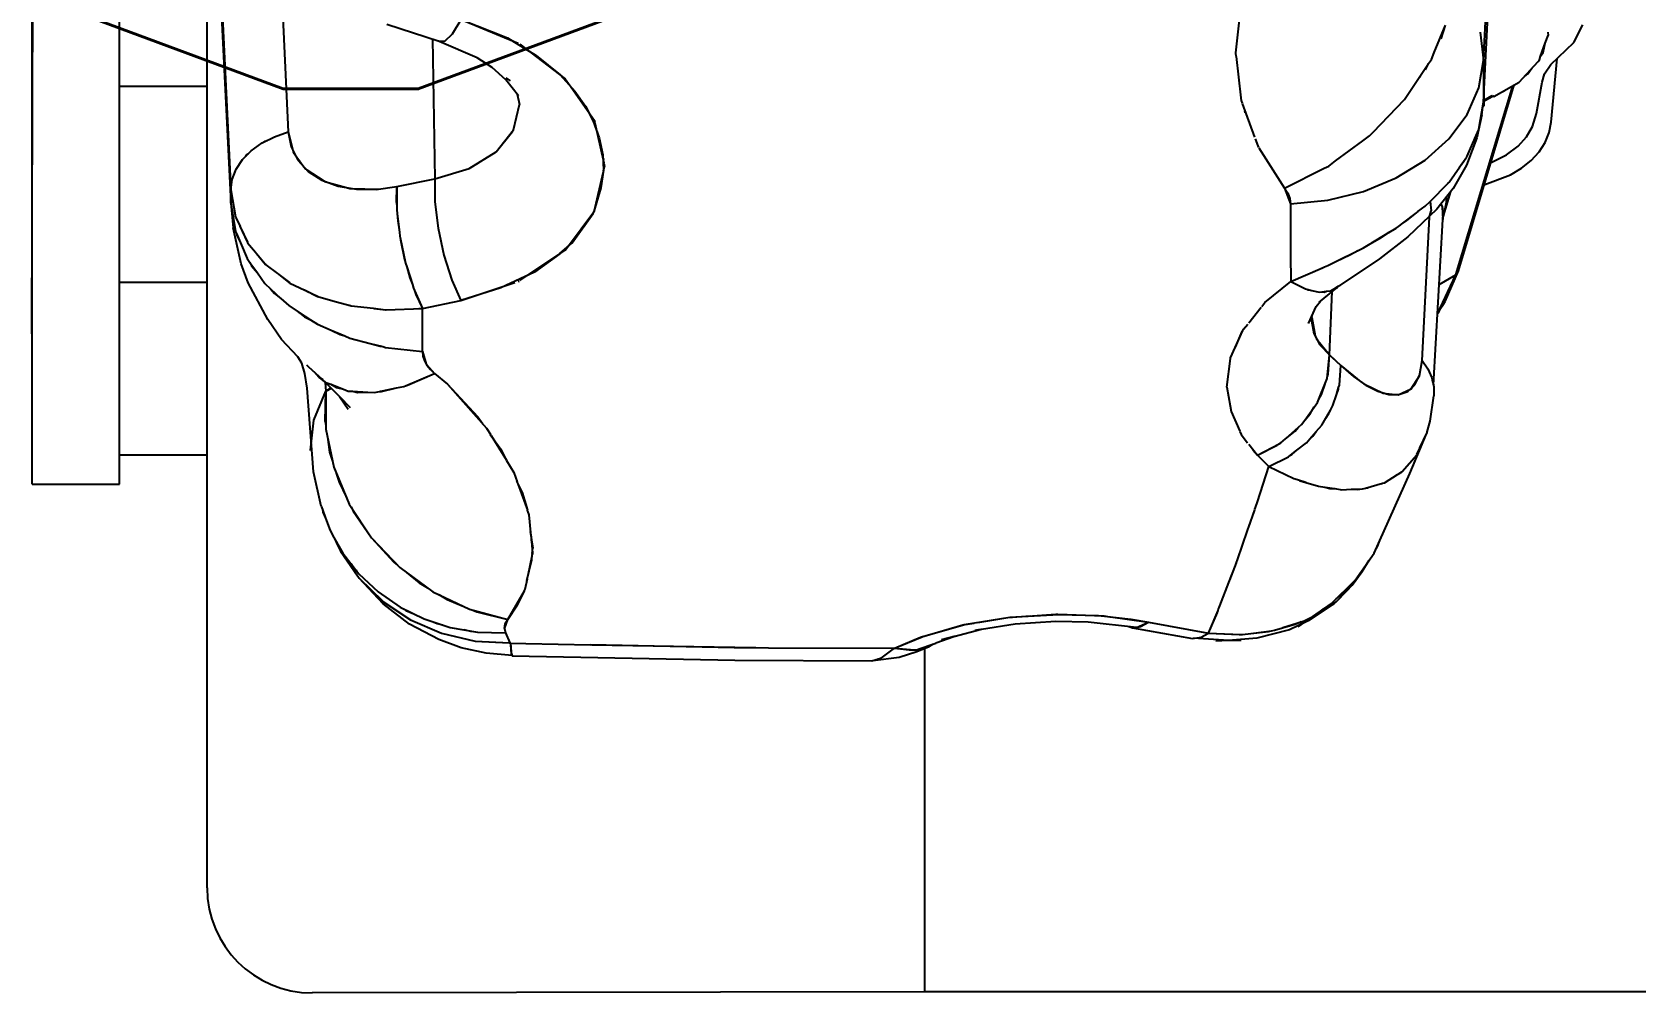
# Model space of a CAD drawing. Extents: x 1551 to 113148, y -1700 to 77018.
# Drawn here: x 18354.7 to 18537.9, y 11520.8 to 11630.5 of the extents above; entities that cross this region are included whole.
import ezdxf

# ---------------------------------------------------------------- set-up
doc = ezdxf.new("R2010")
doc.units = 0
doc.header["$LTSCALE"] = 500
doc.header["$MEASUREMENT"] = 0
doc.linetypes.add('CENTER', pattern=[3, 2.5, -0.25, 0, -0.25])
doc.linetypes.add('SNT-025', pattern=[0.74, 0.4, -0.17, 0, -0.17])
doc.layers.get('0').update_dxf_attribs({"linetype": 'CONTINUOUS'})
for name, color, linetype in [('GENERATORSETT', 7, 'CONTINUOUS'), ('S0CO1', 7, 'CONTINUOUS'), ('S0TX2', 7, 'CONTINUOUS')]:
    doc.layers.add(name, color=color, linetype=linetype)
doc.styles.add('18', font='romans', dxfattribs={"height": 180})

# ---------------------------------------------------------------- blocks, each defined once
blk = doc.blocks.new('A$C64097268')
at = {"layer": 'S0TX2', "style": '18'}
blk.add_text('20', height=180, dxfattribs=at).set_placement((9824.56, -464.22))
blk = doc.blocks.new('GENERATOR-CENTER')
for p, q in [((-2239.77, -460.98), (-2238.21, -429.28)), ((-2239.77, -460.98), (-2238.21, -429.28)), ((-2405.62, -492.19), (-2405.5, -435.64)), ((-2405.61, -497.16), (-2405.61, -435.65)), ((-2395.61, -497.16), (-2395.61, -435.64)), ((-2239.76, -465.74), (-2238.51, -441)), ((-2239.76, -465.74), (-2238.51, -441)), ((-2384.41, -446.9), (-2382.91, -477.26)), ((-2384.41, -446.9), (-2382.91, -477.26)), ((-2377.3, -448.95), (-2376.33, -469.13)), ((-2377.3, -448.95), (-2376.33, -469.13)), ((-2384.11, -450.77), (-2382.9, -475.77)), ((-2384.11, -450.77), (-2382.9, -475.77)), ((-2385.61, -463.93), (-2385.61, -455.41)), ((-2385.61, -496.07), (-2385.61, -455.53)), ((-2357.59, -457.92), (-2356.6, -456.29)), ((-2357.59, -457.92), (-2356.6, -456.29)), ((-2356.6, -456.29), (-2350.06, -459.01)), ((-2356.6, -456.29), (-2351.27, -458.41)), ((-2268.08, -460.09), (-2267.5, -454.95)), ((-2359.09, -458.8), (-2365.08, -456.88)), ((-2358.46, -458.76), (-2357.59, -457.92)), ((-2358.46, -458.76), (-2357.59, -457.92)), ((-2245.41, -460.08), (-2244.12, -456.94)), ((-2244.62, -458.51), (-2244.12, -456.94)), ((-2240.15, -457.74), (-2239.77, -460.98)), ((-2240.15, -457.74), (-2239.77, -460.98)), ((-2232.71, -459.01), (-2232.38, -458.11)), ((-2232.42, -457.73), (-2232.38, -458.11)), ((-2229.45, -458.94), (-2228.41, -456.91)), ((-2359.86, -458.5), (-2359.6, -474.48)), ((-2359.86, -458.5), (-2359.6, -474.48)), ((-2359.12, -458.72), (-2358.46, -458.76)), ((-2359.12, -458.72), (-2358.46, -458.76)), ((-2354.75, -460.66), (-2359.09, -458.8)), ((-2351.27, -458.41), (-2348.01, -460.4)), ((-2349.86, -459.12), (-2344.68, -463.06)), ((-2233.24, -460.47), (-2232.71, -459.01)), ((-2232.94, -460.06), (-2232.71, -459.01)), ((-2232.06, -461.42), (-2229.45, -458.94)), ((-2353.02, -461.78), (-2354.75, -460.66)), ((-2351.49, -463.17), (-2353.02, -461.78)), ((-2348.01, -460.4), (-2345.27, -462.61)), ((-2268.09, -460.14), (-2268.08, -460.1)), ((-2268.09, -460.14), (-2268.05, -460.48)), ((-2268.04, -460.52), (-2267.49, -465.24)), ((-2248.79, -465.44), (-2246.04, -461.33)), ((-2246.4, -462.03), (-2246.04, -461.33)), ((-2246.04, -461.33), (-2245.73, -460.87)), ((-2245.73, -460.87), (-2245.41, -460.08)), ((-2240.32, -464.12), (-2239.77, -460.98)), ((-2240.32, -464.12), (-2239.77, -460.98)), ((-2239.77, -460.98), (-2239.76, -465.74)), ((-2239.77, -460.98), (-2239.76, -465.74)), ((-2235.71, -463.46), (-2233.53, -461.08)), ((-2233.53, -461.08), (-2233.39, -460.89)), ((-2233.39, -460.89), (-2233.24, -460.47)), ((-2233.24, -460.47), (-2232.94, -460.06)), ((-2232.8, -462.49), (-2232.06, -461.42)), ((-2232.03, -468.04), (-2231.35, -460.75)), ((-2350.03, -465), (-2351.49, -463.17)), ((-2351.46, -462.96), (-2350.97, -463.32)), ((-2345.26, -462.62), (-2343.58, -464.5)), ((-2344.68, -463.06), (-2344.3, -463.61)), ((-2344.29, -463.63), (-2341.36, -467.84)), ((-2267.82, -462.9), (-2267.76, -462.9)), ((-2267.82, -462.9), (-2267.76, -462.9)), ((-2246.99, -462.88), (-2246.98, -462.74)), ((-2238.6, -465.11), (-2235.71, -463.46)), ((-2235.1, -462.8), (-2234.72, -462.52)), ((-2234.72, -462.52), (-2234.23, -461.85)), ((-2233.72, -467.05), (-2233.05, -463.45)), ((-2233.05, -463.45), (-2232.8, -462.49)), ((-2395.61, -463.93), (-2385.61, -463.93)), ((-2350.17, -464.81), (-2349.9, -466)), ((-2343.58, -464.5), (-2342.36, -466.2)), ((-2267.48, -465.29), (-2267.45, -465.56)), ((-2252.38, -469.17), (-2248.79, -465.44)), ((-2242.92, -485.44), (-2236.43, -463.87)), ((-2242.92, -485.44), (-2236.43, -463.87)), ((-2242.63, -485.01), (-2236.25, -463.76)), ((-2242.63, -485.01), (-2236.25, -463.76)), ((-2241.65, -467.13), (-2240.32, -464.12)), ((-2241.65, -467.13), (-2240.32, -464.12)), ((-2239.68, -466.15), (-2239.68, -464.2)), ((-2239.68, -465.5), (-2238.77, -464.99)), ((-2239.68, -465.57), (-2238.77, -464.99)), ((-2239.61, -465.56), (-2238.69, -465.05)), ((-2239.61, -465.56), (-2238.69, -465.05)), ((-2238.77, -464.99), (-2238.6, -465.11)), ((-2237.56, -464.51), (-2237.48, -464.47)), ((-2237.48, -464.47), (-2237.41, -464.43)), ((-2350.59, -468.89), (-2349.9, -466)), ((-2342.36, -466.2), (-2341.48, -467.91)), ((-2267.45, -465.56), (-2267.34, -465.86)), ((-2267.33, -465.88), (-2265.94, -469.74)), ((-2267.11, -466.83), (-2267, -466.81)), ((-2267.1, -466.85), (-2266.99, -466.83)), ((-2243.72, -469.91), (-2241.65, -467.13)), ((-2243.72, -469.91), (-2241.65, -467.13)), ((-2239.97, -467.2), (-2240.54, -469.82)), ((-2240.31, -468.84), (-2239.76, -465.74)), ((-2239.97, -467.2), (-2239.76, -465.74)), ((-2239.83, -466.21), (-2239.68, -466.15)), ((-2239.68, -465.64), (-2239.61, -465.56)), ((-2239.68, -465.64), (-2239.61, -465.56)), ((-2234.18, -468.5), (-2233.72, -467.05)), ((-2377.9, -469.68), (-2376.33, -469.13)), ((-2376.33, -469.13), (-2375.82, -471.21)), ((-2376.33, -469.13), (-2376.01, -470.84)), ((-2352.58, -471.41), (-2350.73, -469.07)), ((-2352.57, -471.41), (-2350.59, -468.89)), ((-2350.59, -468.89), (-2350.25, -467.46)), ((-2341.48, -467.91), (-2340.81, -469.82)), ((-2341.36, -467.85), (-2341.34, -467.87)), ((-2341.34, -467.87), (-2341.3, -468.06)), ((-2341.29, -468.09), (-2340.29, -472.65)), ((-2250.69, -467.5), (-2250.69, -467.41)), ((-2240.77, -469.9), (-2240.32, -468.87)), ((-2240.66, -469.65), (-2240.32, -468.86)), ((-2240.32, -468.86), (-2240.31, -468.84)), ((-2240.32, -468.87), (-2240.32, -468.86)), ((-2234.85, -469.68), (-2234.18, -468.5)), ((-2232.26, -469.21), (-2232.03, -468.04)), ((-2380.56, -471.28), (-2379.33, -470.4)), ((-2379.33, -470.4), (-2377.9, -469.68)), ((-2379.09, -470.28), (-2378.99, -470.2)), ((-2378.99, -470.2), (-2378.76, -470.11)), ((-2376.01, -470.84), (-2375.24, -472.37)), ((-2340.81, -469.82), (-2340.41, -471.74)), ((-2265.87, -469.93), (-2265.57, -470.74)), ((-2265.57, -470.74), (-2265.47, -470.9)), ((-2265.44, -470.95), (-2262.5, -475.56)), ((-2256.67, -472.45), (-2253.56, -470.16)), ((-2253.56, -470.16), (-2252.78, -469.58)), ((-2252.78, -469.58), (-2252.38, -469.17)), ((-2246.45, -472.36), (-2243.72, -469.91)), ((-2246.45, -472.36), (-2243.72, -469.91)), ((-2240.54, -469.82), (-2241.72, -472.94)), ((-2241.64, -471.92), (-2240.73, -469.81)), ((-2237.14, -471.74), (-2235.81, -470.76)), ((-2235.81, -470.76), (-2234.85, -469.68)), ((-2233.42, -471.41), (-2232.73, -470.34)), ((-2232.73, -470.34), (-2232.26, -469.21)), ((-2382.3, -473.4), (-2381.56, -472.29)), ((-2381.56, -472.29), (-2380.56, -471.28)), ((-2381.2, -471.93), (-2381.09, -471.77)), ((-2381.09, -471.77), (-2380.92, -471.64)), ((-2375.82, -471.21), (-2375.76, -471.46)), ((-2375.76, -471.46), (-2375.56, -471.74)), ((-2375.56, -471.74), (-2374.55, -473.12)), ((-2375.24, -472.37), (-2374.06, -473.65)), ((-2375.07, -472.41), (-2375.03, -472.59)), ((-2374.96, -472.55), (-2374.92, -472.71)), ((-2355.67, -473.33), (-2352.57, -471.41)), ((-2355.67, -473.33), (-2354.61, -472.67)), ((-2340.41, -471.74), (-2340.32, -473.49)), ((-2340.33, -472.45), (-2340.27, -472.18)), ((-2340.28, -472.69), (-2340.2, -473.07)), ((-2257.45, -473.03), (-2256.67, -472.45)), ((-2249.75, -474.39), (-2246.45, -472.36)), ((-2249.75, -474.39), (-2246.45, -472.36)), ((-2242.54, -473.2), (-2241.68, -471.99)), ((-2242.3, -472.87), (-2241.67, -471.97)), ((-2241.68, -471.99), (-2241.67, -471.96)), ((-2241.67, -471.96), (-2241.64, -471.92)), ((-2238.91, -472.64), (-2237.14, -471.74)), ((-2235.42, -473.29), (-2234.32, -472.4)), ((-2234.32, -472.4), (-2233.42, -471.41)), ((-2382.9, -475.77), (-2382.75, -474.57)), ((-2382.75, -474.57), (-2382.3, -473.4)), ((-2382.48, -473.86), (-2382.44, -473.69)), ((-2382.44, -473.69), (-2382.37, -473.59)), ((-2374.55, -473.12), (-2374.34, -473.4)), ((-2374.34, -473.4), (-2374.21, -473.48)), ((-2374.21, -473.48), (-2372.27, -474.73)), ((-2374.06, -473.65), (-2372.5, -474.65)), ((-2363.94, -475.38), (-2359.6, -474.48)), ((-2363.94, -475.38), (-2359.6, -474.48)), ((-2359.6, -474.48), (-2355.67, -473.33)), ((-2359.6, -474.48), (-2359.58, -477.12)), ((-2359.6, -474.48), (-2359.59, -474.48)), ((-2359.6, -474.48), (-2359.58, -477.12)), ((-2341.26, -477.75), (-2340.33, -473.64)), ((-2340.32, -473.49), (-2340.63, -475.51)), ((-2340.31, -473.58), (-2340.2, -473.07)), ((-2263.23, -474.43), (-2263.22, -474.42)), ((-2262.5, -475.56), (-2257.96, -473.28)), ((-2259.16, -473.98), (-2259.15, -473.88)), ((-2257.96, -473.28), (-2257.45, -473.03)), ((-2253.5, -475.93), (-2249.75, -474.39)), ((-2253.5, -475.93), (-2249.75, -474.39)), ((-2243.71, -474.88), (-2242.48, -473.12)), ((-2241.72, -472.94), (-2243.25, -475.59)), ((-2239.61, -475.16), (-2236.68, -474.05)), ((-2236.68, -474.05), (-2235.42, -473.29)), ((-2382.91, -477.26), (-2382.9, -475.77)), ((-2382.91, -477.26), (-2382.9, -475.77)), ((-2382.9, -475.77), (-2382.35, -478.88)), ((-2382.9, -475.77), (-2382.36, -478.85)), ((-2372.5, -474.65), (-2370.65, -475.33)), ((-2372.27, -474.73), (-2372.15, -474.81)), ((-2372.15, -474.81), (-2371.77, -474.92)), ((-2371.77, -474.92), (-2369.7, -475.49)), ((-2370.65, -475.33), (-2368.55, -475.68)), ((-2369.7, -475.49), (-2369.31, -475.6)), ((-2369.31, -475.6), (-2369.02, -475.6)), ((-2369.02, -475.6), (-2366.13, -475.67)), ((-2368.55, -475.68), (-2366.29, -475.7)), ((-2366.29, -475.7), (-2363.94, -475.38)), ((-2366.13, -475.67), (-2366.02, -475.68)), ((-2366.02, -475.68), (-2363.94, -475.38)), ((-2363.97, -477.21), (-2363.94, -475.38)), ((-2363.94, -475.38), (-2363.93, -477.73)), ((-2340.63, -475.51), (-2341.43, -478.24)), ((-2340.83, -475.84), (-2340.62, -475.84)), ((-2340.83, -475.84), (-2340.62, -475.84)), ((-2262.5, -475.56), (-2262.13, -476.13)), ((-2262.5, -475.56), (-2261.83, -477.36)), ((-2262.13, -476.13), (-2261.9, -476.74)), ((-2257.57, -476.94), (-2253.5, -475.93)), ((-2257.57, -476.94), (-2253.5, -475.93)), ((-2245.85, -477.09), (-2243.77, -474.95)), ((-2245.85, -477.09), (-2243.79, -474.98)), ((-2243.25, -475.59), (-2245.09, -477.95)), ((-2244.33, -478.73), (-2243.5, -475.95)), ((-2244.33, -478.73), (-2243.5, -475.95)), ((-2243.79, -474.98), (-2243.76, -474.93)), ((-2243.76, -474.94), (-2243.71, -474.88)), ((-2382.91, -477.26), (-2382.36, -480.5)), ((-2382.91, -477.26), (-2382.62, -480.1)), ((-2363.97, -477.21), (-2363.93, -477.73)), ((-2363.94, -477.53), (-2363.93, -477.53)), ((-2363.94, -477.54), (-2363.93, -477.54)), ((-2363.93, -477.73), (-2363.93, -478.02)), ((-2363.93, -478.02), (-2363.88, -478.45)), ((-2359.58, -477.12), (-2359.22, -480.13)), ((-2359.58, -477.12), (-2359.22, -480.13)), ((-2344.44, -482.29), (-2341.43, -478.25)), ((-2341.5, -478.44), (-2341.43, -478.25)), ((-2341.43, -478.25), (-2341.35, -478.15)), ((-2341.35, -478.15), (-2341.27, -477.79)), ((-2261.9, -476.74), (-2261.83, -477.36)), ((-2261.83, -477.36), (-2257.57, -476.94)), ((-2261.83, -477.36), (-2257.57, -476.94)), ((-2261.83, -477.36), (-2261.81, -482.46)), ((-2248.56, -479.29), (-2247.24, -478.22)), ((-2245.09, -477.95), (-2248.4, -481.1)), ((-2247.26, -478.24), (-2246.44, -477.62)), ((-2246.44, -477.62), (-2245.85, -477.09)), ((-2245.99, -478.94), (-2245.76, -478.15)), ((-2245.99, -478.94), (-2245.76, -478.15)), ((-2245.85, -477.09), (-2245.76, -478.15)), ((-2245.85, -477.09), (-2245.76, -478.15)), ((-2244.61, -477.43), (-2244.5, -477.7)), ((-2244.5, -477.7), (-2244.43, -479.13)), ((-2244.5, -477.75), (-2244.45, -477.88)), ((-2244.45, -477.88), (-2244.35, -478.71)), ((-2244.22, -478.3), (-2244, -477.15)), ((-2244, -477.15), (-2243.96, -476.63)), ((-2381.7, -484.19), (-2382.62, -480.1)), ((-2382.36, -478.85), (-2382.35, -478.88)), ((-2382.35, -478.88), (-2382.34, -478.91)), ((-2382.34, -478.91), (-2381.85, -479.94)), ((-2381.87, -479.89), (-2381.04, -481.7)), ((-2381.79, -480.07), (-2381.01, -481.74)), ((-2363.88, -478.45), (-2363.63, -480.6)), ((-2363.88, -478.45), (-2363.82, -479.28)), ((-2363.82, -479.28), (-2363.63, -480.6)), ((-2343.88, -481.79), (-2341.5, -478.44)), ((-2250.57, -480.62), (-2249.73, -480.12)), ((-2249.73, -480.12), (-2249.23, -479.74)), ((-2249.24, -479.73), (-2248.56, -479.29)), ((-2249.14, -479.67), (-2247.42, -478.37)), ((-2248.7, -479.34), (-2248.66, -479.35)), ((-2248.7, -479.34), (-2248.66, -479.35)), ((-2246.79, -495.26), (-2245.94, -478.88)), ((-2246.79, -495.26), (-2245.94, -478.88)), ((-2245.5, -498.03), (-2244.43, -479.13)), ((-2244.43, -479.13), (-2244.35, -478.71)), ((-2244.43, -479.06), (-2244.4, -478.95)), ((-2244.43, -479.08), (-2244.41, -479.01)), ((-2244.43, -479.13), (-2244.42, -479.05)), ((-2244.43, -479.13), (-2244.42, -479.05)), ((-2244.42, -479.05), (-2244.31, -478.49)), ((-2244.42, -479.05), (-2244.4, -478.96)), ((-2244.42, -479.05), (-2244.4, -478.96)), ((-2244.4, -478.96), (-2244.22, -478.3)), ((-2244.35, -478.68), (-2244.35, -478.68)), ((-2382.36, -480.5), (-2382.26, -480.74)), ((-2382.26, -480.74), (-2381.8, -481.82)), ((-2382.26, -480.74), (-2382.22, -480.95)), ((-2382.22, -480.95), (-2381.8, -481.82)), ((-2381.8, -481.82), (-2381.04, -483.6)), ((-2381.04, -481.7), (-2381, -481.75)), ((-2381, -481.75), (-2380.98, -481.79)), ((-2380.98, -481.79), (-2380.09, -482.86)), ((-2363.63, -480.6), (-2363.58, -481.03)), ((-2363.58, -481.03), (-2363.54, -481.21)), ((-2363.54, -481.21), (-2362.97, -483.94)), ((-2363.54, -481.21), (-2363.5, -481.48)), ((-2363.5, -481.48), (-2363.04, -483.69)), ((-2359.22, -480.13), (-2358.56, -483.22)), ((-2359.22, -480.13), (-2358.56, -483.22)), ((-2345.29, -483.04), (-2343.88, -481.79)), ((-2344.06, -481.79), (-2343.87, -481.79)), ((-2344.06, -481.79), (-2343.87, -481.79)), ((-2253.48, -482.36), (-2252.73, -481.91)), ((-2252.73, -481.91), (-2251.65, -481.31)), ((-2252.62, -481.85), (-2250.78, -480.75)), ((-2252.21, -481.62), (-2252.13, -481.56)), ((-2252.05, -481.53), (-2251.95, -481.45)), ((-2248.4, -481.1), (-2251.66, -483.62)), ((-2251.65, -481.31), (-2250.55, -480.59)), ((-2381.04, -483.6), (-2380.72, -484.04)), ((-2380.13, -482.82), (-2378.99, -484.22)), ((-2379.97, -483.01), (-2378.94, -484.26)), ((-2363.04, -483.69), (-2362.97, -483.94)), ((-2358.56, -483.22), (-2357.66, -486.07)), ((-2358.56, -483.22), (-2357.66, -486.07)), ((-2349.87, -486.12), (-2344.71, -482.65)), ((-2345.31, -483.06), (-2348.21, -485.15)), ((-2344.71, -482.65), (-2344.45, -482.31)), ((-2261.82, -482.45), (-2261.81, -483.13)), ((-2261.81, -483.13), (-2261.8, -486.21)), ((-2256.65, -483.93), (-2254.98, -483.14)), ((-2256.41, -483.82), (-2254.33, -482.79)), ((-2251.66, -483.62), (-2256.15, -486.62)), ((-2254.98, -483.14), (-2254.14, -482.68)), ((-2254.16, -482.7), (-2253.48, -482.36)), ((-2380.92, -486.38), (-2381.7, -484.19)), ((-2380.72, -484.04), (-2379.87, -485.23)), ((-2380.72, -484.04), (-2380.53, -484.44)), ((-2380.53, -484.44), (-2379.87, -485.23)), ((-2379.87, -485.23), (-2379, -486.46)), ((-2378.99, -484.22), (-2378.93, -484.26)), ((-2378.93, -484.26), (-2378.89, -484.32)), ((-2378.89, -484.32), (-2377.57, -485.31)), ((-2377.62, -485.28), (-2376.28, -486.32)), ((-2377.42, -485.43), (-2376.21, -486.35)), ((-2362.97, -483.94), (-2362.93, -484.12)), ((-2362.93, -484.12), (-2362.8, -484.53)), ((-2362.8, -484.53), (-2362.16, -486.56)), ((-2362.8, -484.53), (-2362.44, -485.8)), ((-2348.21, -485.15), (-2352.06, -486.96)), ((-2261.8, -486.21), (-2258.16, -484.65)), ((-2261.8, -486.21), (-2258.42, -484.77)), ((-2259.49, -485.22), (-2259.47, -485.21)), ((-2259.17, -485.09), (-2259.17, -485.08)), ((-2258.42, -484.77), (-2257.94, -484.54)), ((-2257.95, -484.56), (-2257.55, -484.39)), ((-2257.55, -484.39), (-2256.64, -483.93)), ((-2245.04, -489.92), (-2242.92, -485.44)), ((-2244.85, -486.55), (-2242.92, -485.44)), ((-2244.85, -486.55), (-2242.92, -485.44)), ((-2244.41, -488.92), (-2242.92, -485.44)), ((-2244.14, -488.52), (-2242.63, -485.01)), ((-2242.92, -485.44), (-2242.63, -485.01)), ((-2242.92, -485.44), (-2242.63, -485.01)), ((-2395.61, -486.29), (-2385.61, -486.29)), ((-2395.61, -486.32), (-2395.61, -486.29)), ((-2385.61, -496.15), (-2385.61, -486.29)), ((-2378.69, -490.57), (-2380.92, -486.38)), ((-2379, -486.46), (-2378.35, -487.06)), ((-2378.35, -487.06), (-2377.17, -488.16)), ((-2378.35, -487.06), (-2377.91, -487.59)), ((-2376.28, -486.32), (-2376.2, -486.35)), ((-2376.21, -486.35), (-2376.14, -486.4)), ((-2376.14, -486.4), (-2374.43, -487.22)), ((-2374.49, -487.19), (-2373, -487.92)), ((-2374.31, -487.28), (-2372.93, -487.94)), ((-2362.44, -485.8), (-2362.16, -486.56)), ((-2362.16, -486.56), (-2362.03, -486.98)), ((-2362.03, -486.98), (-2361.92, -487.23)), ((-2361.92, -487.23), (-2360.99, -489.31)), ((-2361.92, -487.23), (-2361.75, -487.71)), ((-2357.66, -486.07), (-2356.61, -488.4)), ((-2357.66, -486.07), (-2356.61, -488.4)), ((-2356.61, -488.4), (-2350.45, -486.34)), ((-2352.06, -486.96), (-2356.61, -488.4)), ((-2350.08, -486.22), (-2349.96, -486.18)), ((-2349.96, -486.18), (-2349.94, -486.17)), ((-2264.74, -488.63), (-2261.8, -486.21)), ((-2261.8, -486.21), (-2260.11, -487.06)), ((-2260.11, -487.06), (-2259.94, -487.1)), ((-2259.94, -487.1), (-2259.79, -487.18)), ((-2259.94, -487.1), (-2259.39, -487.23)), ((-2259.79, -487.18), (-2259.38, -487.23)), ((-2259.71, -487.19), (-2259.71, -487.16)), ((-2259.38, -487.23), (-2258.55, -487.43)), ((-2258.55, -487.43), (-2258.24, -487.39)), ((-2258.38, -488.47), (-2256.53, -486.94)), ((-2258.24, -487.39), (-2257.69, -487.33)), ((-2258.24, -487.39), (-2257.98, -487.43)), ((-2257.98, -487.43), (-2257.69, -487.33)), ((-2257.69, -487.33), (-2257.2, -487.27)), ((-2257.36, -494.6), (-2257.06, -487.38)), ((-2257.36, -494.6), (-2257.06, -487.38)), ((-2257.2, -487.27), (-2256.82, -487.04)), ((-2256.82, -487.04), (-2256.39, -486.77)), ((-2256.82, -487.04), (-2256.53, -486.94)), ((-2256.53, -486.94), (-2256.39, -486.77)), ((-2256.39, -486.77), (-2256.15, -486.62)), ((-2244.6, -489.18), (-2243.71, -487.28)), ((-2377.91, -487.59), (-2377.17, -488.16)), ((-2377.17, -488.16), (-2376.29, -488.98)), ((-2376.29, -488.98), (-2375.22, -489.67)), ((-2373.83, -487.51), (-2373.81, -487.52)), ((-2373.83, -487.51), (-2373.81, -487.52)), ((-2373, -487.92), (-2372.93, -487.94)), ((-2372.93, -487.94), (-2372.86, -487.97)), ((-2372.86, -487.97), (-2370.83, -488.54)), ((-2370.84, -488.53), (-2369.27, -488.97)), ((-2370.71, -488.57), (-2369.21, -488.98)), ((-2369.27, -488.97), (-2369.21, -488.98)), ((-2369.21, -488.98), (-2369.16, -489)), ((-2369.16, -489), (-2366.61, -489.28)), ((-2366.61, -489.28), (-2365.22, -489.44)), ((-2361.75, -487.71), (-2360.99, -489.31)), ((-2360.99, -489.31), (-2356.61, -488.4)), ((-2360.99, -489.31), (-2356.61, -488.4)), ((-2266.6, -490.94), (-2265.17, -489.16)), ((-2265.09, -489.07), (-2264.74, -488.63)), ((-2259.76, -491.03), (-2258.88, -489.07)), ((-2258.88, -489.07), (-2258.38, -488.47)), ((-2258.53, -488.58), (-2258.38, -488.47)), ((-2244.87, -489.57), (-2244.41, -488.92)), ((-2244.85, -489.52), (-2244.6, -489.18)), ((-2244.83, -489.64), (-2244.63, -489.22)), ((-2244.6, -489.18), (-2244.39, -488.88)), ((-2244.41, -488.92), (-2244.14, -488.52)), ((-2395.61, -491.03), (-2395.61, -490.47)), ((-2377.12, -492.85), (-2378.69, -490.57)), ((-2375.22, -489.67), (-2373.8, -490.58)), ((-2375.22, -489.67), (-2374.48, -490.24)), ((-2374.48, -490.24), (-2373.79, -490.58)), ((-2373.8, -490.58), (-2373.01, -491.08)), ((-2373.01, -491.08), (-2371.42, -491.77)), ((-2366.55, -489.29), (-2365.19, -489.44)), ((-2365.22, -489.44), (-2365.19, -489.44)), ((-2365.19, -489.44), (-2365.16, -489.45)), ((-2365.16, -489.45), (-2360.99, -489.31)), ((-2361.41, -489.32), (-2360.99, -489.31)), ((-2361.01, -494.2), (-2360.99, -489.31)), ((-2361.01, -494.2), (-2360.99, -489.31)), ((-2267.19, -491.68), (-2266.71, -491.08)), ((-2259.43, -490.73), (-2259.35, -490.11)), ((-2259.43, -490.73), (-2259.15, -492.17)), ((-2259.38, -490.33), (-2259.02, -492.43)), ((-2245, -489.85), (-2244.83, -489.64)), ((-2375.24, -494.84), (-2377.12, -492.85)), ((-2371.42, -491.77), (-2369.87, -492.44)), ((-2371.42, -491.77), (-2370.39, -492.28)), ((-2370.39, -492.28), (-2369.87, -492.44)), ((-2369.87, -492.44), (-2369.29, -492.69)), ((-2369.29, -492.69), (-2366.97, -493.29)), ((-2268.66, -494.94), (-2267.25, -491.8)), ((-2268.12, -493.73), (-2267.35, -491.94)), ((-2267.25, -491.8), (-2267.19, -491.68)), ((-2259.15, -492.17), (-2258.46, -493.47)), ((-2258.84, -492.75), (-2257.36, -494.6)), ((-2366.97, -493.29), (-2365.55, -493.66)), ((-2366.97, -493.29), (-2365.83, -493.62)), ((-2365.83, -493.62), (-2365.55, -493.66)), ((-2365.55, -493.66), (-2365.24, -493.74)), ((-2365.24, -493.74), (-2361.01, -494.2)), ((-2361.01, -494.2), (-2360.95, -494.74)), ((-2361.01, -494.2), (-2360.57, -495.68)), ((-2360.95, -494.74), (-2360.78, -495.27)), ((-2258.46, -493.47), (-2257.36, -494.6)), ((-2257.63, -497.28), (-2257.36, -494.6)), ((-2257.53, -496.82), (-2257.36, -494.6)), ((-2257.36, -494.6), (-2256.08, -495.82)), ((-2257.36, -494.6), (-2257.06, -494.89)), ((-2385.61, -526.55), (-2385.61, -496.07)), ((-2385.61, -506), (-2385.61, -496.15)), ((-2374.8, -495.54), (-2375.24, -494.84)), ((-2374.45, -496.73), (-2374.8, -495.54)), ((-2374.27, -495.73), (-2374.01, -495.96)), ((-2374.01, -495.96), (-2372.03, -497.74)), ((-2373.42, -496.49), (-2372.84, -497.16)), ((-2360.86, -495.01), (-2360.78, -494.97)), ((-2360.86, -495.01), (-2360.78, -494.97)), ((-2360.78, -495.27), (-2360.49, -495.79)), ((-2360.57, -495.68), (-2360.54, -495.7)), ((-2360.54, -495.71), (-2359.61, -496.72)), ((-2360.49, -495.79), (-2360.1, -496.27)), ((-2360.1, -496.27), (-2359.61, -496.72)), ((-2269.08, -498.27), (-2268.67, -495.03)), ((-2268.67, -495.03), (-2268.66, -494.94)), ((-2257.06, -494.89), (-2256.08, -495.82)), ((-2256.23, -498.07), (-2256.08, -495.82)), ((-2256.08, -495.84), (-2256.08, -495.82)), ((-2256.08, -495.82), (-2253.77, -497.67)), ((-2256.08, -495.82), (-2254.63, -497.07)), ((-2247.09, -496.98), (-2246.79, -495.26)), ((-2247.05, -496.86), (-2246.79, -495.26)), ((-2246.79, -495.26), (-2246.14, -496.21)), ((-2246.14, -496.21), (-2245.68, -497.22)), ((-2405.61, -507.04), (-2405.61, -497.16)), ((-2395.61, -507.04), (-2395.61, -497.16)), ((-2374.19, -498.42), (-2374.45, -496.73)), ((-2373.45, -507.97), (-2374.19, -498.42)), ((-2372.84, -497.16), (-2372.37, -497.43)), ((-2372.84, -497.16), (-2371.96, -497.87)), ((-2372.11, -497.75), (-2372.06, -498.74)), ((-2372.11, -497.75), (-2372.06, -498.74)), ((-2372.06, -498.74), (-2371.46, -498.38)), ((-2372.06, -498.74), (-2371.41, -498.42)), ((-2372.03, -497.74), (-2371.48, -497.95)), ((-2371.96, -497.87), (-2370.48, -499.37)), ((-2371.48, -497.95), (-2370.03, -498.51)), ((-2371.48, -497.95), (-2370.82, -498.33)), ((-2370.82, -498.33), (-2370.03, -498.51)), ((-2370.69, -498.26), (-2370.63, -498.38)), ((-2370.35, -498.39), (-2370.34, -498.44)), ((-2366.1, -498.81), (-2363.98, -498.38)), ((-2365.68, -498.79), (-2363.98, -498.38)), ((-2363.98, -498.38), (-2363.14, -498.21)), ((-2363.14, -498.21), (-2362.94, -498.12)), ((-2362.94, -498.12), (-2359.61, -496.72)), ((-2362.94, -498.12), (-2362.71, -498.06)), ((-2362.71, -498.06), (-2359.61, -496.72)), ((-2359.61, -496.72), (-2358.13, -497.94)), ((-2359.61, -496.72), (-2358.13, -497.94)), ((-2358.13, -497.94), (-2353.67, -502.97)), ((-2358.13, -497.94), (-2354.66, -501.69)), ((-2269.08, -498.28), (-2269.08, -498.27)), ((-2269.08, -498.28), (-2268.73, -500.41)), ((-2269.02, -497.79), (-2269.02, -497.8)), ((-2258.74, -500.03), (-2257.63, -497.28)), ((-2258.28, -499.12), (-2257.88, -497.89)), ((-2257.61, -497.08), (-2257.53, -496.82)), ((-2256.58, -499.15), (-2256.32, -498.33)), ((-2256.33, -498.53), (-2256.32, -498.33)), ((-2256.32, -498.33), (-2256.23, -498.07)), ((-2254.63, -497.07), (-2253.22, -498.05)), ((-2253.77, -497.67), (-2253.56, -497.84)), ((-2253.56, -497.84), (-2253.45, -497.89)), ((-2253.45, -497.89), (-2251.23, -498.96)), ((-2253.22, -498.05), (-2251.86, -498.74)), ((-2248.43, -498.79), (-2247.61, -498.03)), ((-2248.02, -498.49), (-2247.09, -496.98)), ((-2247.61, -498.03), (-2247.05, -496.86)), ((-2245.68, -497.22), (-2245.59, -497.63)), ((-2245.59, -497.63), (-2245.54, -497.73)), ((-2245.59, -497.63), (-2245.54, -497.83)), ((-2245.54, -497.83), (-2245.54, -497.73)), ((-2245.54, -497.83), (-2245.45, -498.25)), ((-2245.45, -498.25), (-2245.43, -499.29)), ((-2373.41, -502.07), (-2372.06, -498.74)), ((-2373.41, -502.07), (-2372.06, -498.74)), ((-2372.13, -502.2), (-2372.06, -498.74)), ((-2372.06, -498.74), (-2372.05, -503.07)), ((-2370.48, -499.37), (-2369.48, -500.8)), ((-2370.48, -499.37), (-2369.25, -500.61)), ((-2370.03, -498.51), (-2369.49, -498.73)), ((-2369.49, -498.73), (-2368.99, -498.75)), ((-2368.99, -498.75), (-2367.24, -498.85)), ((-2368.99, -498.75), (-2368.41, -498.89)), ((-2368.61, -498.84), (-2368.54, -498.78)), ((-2368.52, -498.86), (-2368.42, -498.78)), ((-2368.41, -498.89), (-2367.24, -498.85)), ((-2367.26, -498.84), (-2367.26, -498.85)), ((-2367.24, -498.85), (-2366.48, -498.89)), ((-2366.48, -498.89), (-2366.1, -498.81)), ((-2366.1, -498.81), (-2365.68, -498.79)), ((-2365.87, -498.76), (-2365.79, -498.8)), ((-2269.06, -498.47), (-2269.05, -498.48)), ((-2269.06, -498.47), (-2269.05, -498.48)), ((-2260.2, -502.06), (-2258.74, -500.03)), ((-2258.58, -499.64), (-2258.28, -499.12)), ((-2256.98, -500.39), (-2256.58, -499.15)), ((-2256.58, -499.15), (-2256.33, -498.53)), ((-2256.45, -498.74), (-2256.42, -498.76)), ((-2256.45, -498.75), (-2256.43, -498.76)), ((-2251.86, -498.74), (-2250.59, -499.11)), ((-2251.23, -498.96), (-2249.52, -499.15)), ((-2250.59, -499.11), (-2249.43, -499.14)), ((-2250.35, -499.12), (-2250.31, -499.06)), ((-2250.23, -499.12), (-2250.21, -499.07)), ((-2249.52, -499.15), (-2248.02, -498.49)), ((-2249.43, -499.14), (-2248.43, -498.79)), ((-2248.48, -498.69), (-2248.47, -498.8)), ((-2245.88, -502.17), (-2245.43, -499.29)), ((-2373.78, -505.5), (-2373.41, -502.07)), ((-2373.78, -505.5), (-2373.41, -502.07)), ((-2373.41, -502.07), (-2373.41, -502.07)), ((-2354.66, -501.69), (-2354.1, -502.49)), ((-2268.73, -500.42), (-2268.62, -501.08)), ((-2268.62, -501.08), (-2267.62, -503.32)), ((-2268.51, -501.05), (-2268.51, -501.07)), ((-2260.56, -502.57), (-2260.2, -502.06)), ((-2260.2, -502.06), (-2259.57, -501.34)), ((-2259.57, -501.34), (-2259.1, -500.54)), ((-2258.26, -502.63), (-2257.8, -501.82)), ((-2257.8, -501.82), (-2257.27, -500.91)), ((-2257.8, -501.82), (-2257.43, -501.31)), ((-2257.43, -501.31), (-2257.27, -500.91)), ((-2257.27, -500.91), (-2256.98, -500.39)), ((-2373.48, -502.7), (-2373.48, -502.7)), ((-2372.13, -502.2), (-2372.05, -502.7)), ((-2372.05, -503.07), (-2371.14, -507.44)), ((-2371.87, -503.95), (-2371.61, -505.7)), ((-2353.67, -502.97), (-2353.21, -503.72)), ((-2353.25, -503.68), (-2352.03, -505.37)), ((-2353.16, -503.8), (-2351.42, -506.64)), ((-2267.61, -503.35), (-2267.45, -503.7)), ((-2267.45, -503.7), (-2266.73, -504.63)), ((-2262.4, -504.19), (-2260.91, -502.87)), ((-2262.4, -504.19), (-2261.3, -503.33)), ((-2261.3, -503.33), (-2260.91, -502.87)), ((-2260.91, -502.87), (-2260.56, -502.57)), ((-2259.6, -504.17), (-2258.89, -503.35)), ((-2259.6, -504.17), (-2259.26, -503.87)), ((-2259.26, -503.87), (-2258.89, -503.35)), ((-2258.89, -503.35), (-2258.26, -502.63)), ((-2248.17, -508.15), (-2246.28, -503.62)), ((-2247.03, -505.23), (-2246.21, -503.46)), ((-2246.21, -503.46), (-2246.19, -503.39)), ((-2246.19, -503.39), (-2245.88, -502.17)), ((-2246.19, -503.38), (-2246.19, -503.37)), ((-2246.19, -503.39), (-2246.19, -503.38)), ((-2246.19, -503.39), (-2246.19, -503.38)), ((-2373.78, -505.51), (-2373.78, -505.5)), ((-2373.78, -505.5), (-2373.78, -505.51)), ((-2373.78, -505.51), (-2373.78, -505.52)), ((-2371.61, -505.7), (-2371.29, -506.74)), ((-2352.03, -505.37), (-2351.4, -506.68)), ((-2266.58, -504.81), (-2265.6, -506.06)), ((-2266.13, -505.45), (-2265.6, -506.06)), ((-2265.6, -506.06), (-2263.13, -504.75)), ((-2265.6, -506.06), (-2263.36, -504.93)), ((-2264.64, -505.57), (-2264.63, -505.54)), ((-2264.06, -505.24), (-2264.02, -505.26)), ((-2263.36, -504.93), (-2263.13, -504.75)), ((-2263.13, -504.75), (-2262.93, -504.65)), ((-2262.93, -504.65), (-2262.4, -504.19)), ((-2261.83, -506.06), (-2261.1, -505.49)), ((-2261.63, -505.95), (-2261.1, -505.49)), ((-2261.1, -505.49), (-2260, -504.63)), ((-2260, -504.63), (-2259.6, -504.17)), ((-2247.39, -505.99), (-2247.05, -505.26)), ((-2247.37, -505.98), (-2247, -505.17)), ((-2405.61, -509.38), (-2405.61, -507.04)), ((-2395.61, -506), (-2385.61, -506)), ((-2395.61, -509.38), (-2395.61, -507.04)), ((-2371.14, -507.44), (-2369.37, -511.64)), ((-2351.4, -506.67), (-2350.57, -508.02)), ((-2265.61, -511.39), (-2264.31, -507.36)), ((-2265.6, -506.06), (-2265.3, -506.36)), ((-2265.6, -506.06), (-2265.52, -506.14)), ((-2265.3, -506.36), (-2264.31, -507.36)), ((-2264.31, -507.36), (-2262.06, -506.24)), ((-2264.31, -507.36), (-2261.44, -508.72)), ((-2262.06, -506.24), (-2261.83, -506.06)), ((-2261.83, -506.06), (-2261.63, -505.95)), ((-2249.05, -507.92), (-2247.39, -506.01)), ((-2247.39, -505.99), (-2247.37, -505.98)), ((-2247.39, -506.01), (-2247.39, -506)), ((-2405.61, -509.38), (-2395.61, -509.38)), ((-2372.58, -511.86), (-2373.45, -507.97)), ((-2370.86, -508.11), (-2370.53, -509.15)), ((-2370.53, -509.15), (-2369.73, -510.8)), ((-2350.57, -508.02), (-2350.18, -509.11)), ((-2350.24, -509.04), (-2349.63, -510.3)), ((-2350.1, -509.33), (-2349.02, -512.35)), ((-2261.44, -508.72), (-2261.04, -508.85)), ((-2261.03, -508.85), (-2260.07, -509.15)), ((-2260.75, -508.98), (-2260.05, -509.16)), ((-2260.06, -509.16), (-2258.64, -509.6)), ((-2253.24, -509.84), (-2251.32, -509.27)), ((-2252.27, -517.23), (-2248.17, -508.15)), ((-2251.45, -509.34), (-2251.3, -509.26)), ((-2251.3, -509.26), (-2251.09, -509.2)), ((-2251.09, -509.2), (-2249.61, -508.27)), ((-2249.62, -508.27), (-2249.14, -507.99)), ((-2249.52, -508.21), (-2249.11, -507.95)), ((-2249.14, -507.99), (-2249.1, -507.94)), ((-2249.11, -507.95), (-2249.05, -507.92)), ((-2349.63, -510.3), (-2349.07, -512.06)), ((-2258.64, -509.6), (-2257.9, -509.71)), ((-2257.9, -509.71), (-2257.34, -509.86)), ((-2257.88, -509.72), (-2256.79, -509.88)), ((-2257.34, -509.86), (-2256.77, -509.88)), ((-2256.77, -509.88), (-2255.95, -510)), ((-2255.95, -510), (-2254.9, -509.95)), ((-2254.9, -509.95), (-2254.21, -509.98)), ((-2254.86, -509.95), (-2253.65, -509.9)), ((-2254.21, -509.98), (-2253.6, -509.89)), ((-2253.61, -509.89), (-2253.41, -509.88)), ((-2253.41, -509.88), (-2253.27, -509.84)), ((-2253.27, -509.84), (-2252.93, -509.79)), ((-2252.16, -509.56), (-2252.14, -509.51)), ((-2251.98, -509.5), (-2251.96, -509.46)), ((-2372.58, -511.86), (-2372.44, -512.26)), ((-2372.44, -512.26), (-2372.37, -512.58)), ((-2372.44, -512.26), (-2372.07, -513.25)), ((-2372.37, -512.58), (-2372.07, -513.26)), ((-2369.37, -511.64), (-2366.82, -515.51)), ((-2369.15, -511.97), (-2368.92, -512.45)), ((-2368.92, -512.45), (-2366.82, -515.51)), ((-2349.07, -512.06), (-2349.01, -512.48)), ((-2348.99, -512.44), (-2348.84, -512.88)), ((-2348.84, -512.88), (-2348.65, -514.87)), ((-2266.73, -514.67), (-2265.98, -512.51)), ((-2266.62, -514.36), (-2265.9, -512.28)), ((-2265.98, -512.51), (-2265.89, -512.24)), ((-2265.89, -512.24), (-2265.82, -512.05)), ((-2265.82, -512.05), (-2265.61, -511.39)), ((-2372.07, -513.26), (-2371.55, -514.66)), ((-2371.55, -514.66), (-2371.12, -515.44)), ((-2348.68, -514.77), (-2348.41, -516.68)), ((-2267.89, -518.02), (-2266.73, -514.67)), ((-2371.12, -515.44), (-2370.88, -515.99)), ((-2371.12, -515.44), (-2370.1, -517.26)), ((-2370.88, -515.99), (-2370.54, -516.48)), ((-2370.88, -515.99), (-2370.37, -517.02)), ((-2370.84, -515.94), (-2370.72, -516.22)), ((-2370.84, -515.94), (-2370.72, -516.22)), ((-2366.82, -515.51), (-2364.28, -518.27)), ((-2366.82, -515.51), (-2363.59, -518.9)), ((-2348.63, -515.09), (-2348.44, -517.2)), ((-2348.56, -515.85), (-2348.54, -515.74)), ((-2348.45, -517.28), (-2348.41, -516.68)), ((-2252.05, -516.77), (-2251.88, -516.49)), ((-2251.88, -516.49), (-2251.68, -516)), ((-2370.37, -517.02), (-2368.25, -520.09)), ((-2370.37, -517.02), (-2370.37, -517.02)), ((-2370.37, -517.02), (-2368.24, -520.1)), ((-2370.37, -517.02), (-2368.43, -519.84)), ((-2370.1, -517.26), (-2368.26, -519.62)), ((-2369.18, -518.44), (-2368.75, -519.06)), ((-2364.28, -518.27), (-2363.86, -518.6)), ((-2349.07, -520.35), (-2348.5, -517.99)), ((-2348.93, -519.75), (-2348.47, -517.55)), ((-2348.5, -517.99), (-2348.46, -517.43)), ((-2348.45, -517.46), (-2348.43, -517.36)), ((-2348.44, -517.25), (-2348.43, -517.36)), ((-2268.76, -520.32), (-2268.01, -518.35)), ((-2268.11, -518.64), (-2268, -518.32)), ((-2268, -518.32), (-2267.89, -518.02)), ((-2254.42, -520.33), (-2252.27, -517.23)), ((-2253.63, -519.34), (-2252.84, -518.06)), ((-2368.75, -519.06), (-2368.52, -519.28)), ((-2368.26, -519.62), (-2366.06, -521.68)), ((-2368.24, -520.1), (-2365.55, -522.74)), ((-2368.24, -520.1), (-2368.24, -520.1)), ((-2368.24, -520.1), (-2365.55, -522.75)), ((-2365.48, -523.04), (-2368.24, -520.1)), ((-2363.59, -518.9), (-2359.81, -521.65)), ((-2362.83, -519.45), (-2361.37, -520.63)), ((-2349.26, -521.36), (-2349.02, -520.18)), ((-2268.86, -520.59), (-2268.11, -518.64)), ((-2257.13, -522.98), (-2254.42, -520.33)), ((-2254.78, -520.89), (-2253.63, -519.34)), ((-2254.09, -519.86), (-2253.63, -519.34)), ((-2366.06, -521.68), (-2363.56, -523.41)), ((-2361.37, -520.63), (-2360.41, -521.2)), ((-2361.25, -520.7), (-2360.95, -520.82)), ((-2359.81, -521.65), (-2355.64, -523.65)), ((-2359.14, -521.97), (-2358.18, -522.54)), ((-2351.26, -524.82), (-2349.36, -521.53)), ((-2350.14, -523.16), (-2349.39, -521.66)), ((-2349.39, -521.66), (-2349.35, -521.48)), ((-2349.34, -521.5), (-2349.26, -521.36)), ((-2269.88, -523.28), (-2268.86, -520.58)), ((-2256.6, -522.82), (-2254.78, -520.89)), ((-2256.6, -522.82), (-2255.39, -521.54)), ((-2256.59, -522.45), (-2255.86, -521.86)), ((-2255.86, -521.86), (-2255.06, -520.96)), ((-2255.39, -521.54), (-2254.78, -520.89)), ((-2255.39, -521.54), (-2255.39, -521.54)), ((-2365.55, -522.75), (-2362.38, -524.86)), ((-2365.55, -522.75), (-2365.54, -522.75)), ((-2365.54, -522.75), (-2362.37, -524.87)), ((-2362.47, -525.37), (-2365.48, -523.04)), ((-2363.56, -523.41), (-2360.79, -524.76)), ((-2363.16, -523.6), (-2362.89, -523.78)), ((-2362.89, -523.78), (-2362.18, -524.08)), ((-2358.18, -522.54), (-2356.48, -523.25)), ((-2357.99, -522.62), (-2357.52, -522.75)), ((-2355.64, -523.65), (-2351.26, -524.82)), ((-2355.26, -523.75), (-2354.78, -523.95)), ((-2354.78, -523.95), (-2351.26, -524.82)), ((-2351.26, -524.82), (-2350.14, -523.16)), ((-2350.16, -523.2), (-2350.14, -522.89)), ((-2350.1, -522.81), (-2349.96, -522.81)), ((-2350.1, -522.81), (-2349.96, -522.81)), ((-2271.18, -526.4), (-2270.09, -523.79)), ((-2271.18, -526.4), (-2270.18, -524.01)), ((-2270.18, -524.01), (-2270.07, -523.73)), ((-2270.07, -523.73), (-2269.88, -523.28)), ((-2256.86, -523.04), (-2259.8, -524.97)), ((-2259.26, -524.48), (-2257.13, -522.98)), ((-2259.26, -524.48), (-2258.5, -523.99)), ((-2258.69, -524.21), (-2256.82, -523.01)), ((-2258.5, -523.99), (-2258.04, -523.62)), ((-2257.06, -523.16), (-2256.86, -523.04)), ((-2256.86, -523.04), (-2256.84, -523.02)), ((-2256.82, -523.01), (-2256.6, -522.82)), ((-2359.14, -527.09), (-2362.47, -525.37)), ((-2362.37, -524.87), (-2358.83, -526.39)), ((-2362.37, -524.87), (-2362.37, -524.87)), ((-2362.37, -524.87), (-2358.82, -526.39)), ((-2360.79, -524.76), (-2357.83, -525.72)), ((-2359.9, -525.05), (-2359.33, -525.29)), ((-2359.33, -525.29), (-2358.72, -525.43)), ((-2357.83, -525.72), (-2354.71, -526.25)), ((-2352.13, -524.61), (-2352.04, -524.61)), ((-2351.64, -525.88), (-2351.26, -524.82)), ((-2351.64, -525.85), (-2351.55, -525.33)), ((-2351.64, -525.85), (-2351.52, -526.36)), ((-2351.64, -525.88), (-2351.52, -526.36)), ((-2351.55, -525.33), (-2351.26, -524.82)), ((-2351.17, -524.67), (-2351.16, -524.67)), ((-2351.03, -524.43), (-2351.01, -524.46)), ((-2304.1, -526.85), (-2299.17, -525.43)), ((-2303.69, -526.71), (-2299.25, -525.45)), ((-2299.25, -525.45), (-2297.97, -525.23)), ((-2299.17, -525.43), (-2299.11, -525.41)), ((-2299.11, -525.41), (-2293.89, -524.56)), ((-2297.87, -526.04), (-2297.24, -525.93)), ((-2297.56, -525.16), (-2294.13, -524.58)), ((-2293.3, -525.34), (-2297.12, -525.95)), ((-2294.13, -524.58), (-2291.54, -524.4)), ((-2293.88, -524.56), (-2288.31, -524.27)), ((-2288.64, -525.05), (-2293.3, -525.34)), ((-2291.31, -524.39), (-2288.64, -524.21)), ((-2288.64, -524.21), (-2288.41, -524.22)), ((-2284.93, -525.14), (-2288.64, -525.05)), ((-2288.4, -524.22), (-2283.15, -524.41)), ((-2288.31, -524.27), (-2283.76, -524.37)), ((-2279.42, -525.75), (-2284.93, -525.14)), ((-2283.76, -524.37), (-2283.44, -524.4)), ((-2283.43, -524.4), (-2280.05, -524.77)), ((-2283.15, -524.41), (-2282.5, -524.5)), ((-2282.38, -524.51), (-2278.03, -525.12)), ((-2281.59, -524.6), (-2281.57, -524.63)), ((-2280.31, -525.63), (-2279.87, -525.77)), ((-2280.05, -524.77), (-2278.03, -525.12)), ((-2279.87, -525.77), (-2279.59, -525.73)), ((-2279.87, -525.77), (-2273.02, -526.98)), ((-2279.42, -525.75), (-2278.03, -525.12)), ((-2279.26, -525.68), (-2278.96, -525.64)), ((-2278.96, -525.64), (-2278.03, -525.12)), ((-2278.03, -525.12), (-2271.18, -526.4)), ((-2278.03, -525.12), (-2271.18, -526.4)), ((-2270.24, -524.14), (-2270.23, -524.14)), ((-2263.64, -526.05), (-2262.73, -525.76)), ((-2262.74, -525.76), (-2261.28, -525.36)), ((-2262.71, -525.75), (-2260.61, -525.07)), ((-2259.8, -524.97), (-2261.93, -526.02)), ((-2261.28, -525.36), (-2260.59, -525.06)), ((-2260.95, -525.66), (-2259.27, -524.48)), ((-2260.95, -525.66), (-2259.26, -524.48)), ((-2260.6, -525.07), (-2260.26, -524.96)), ((-2260.26, -524.96), (-2259.26, -524.48)), ((-2259.27, -524.48), (-2259.27, -524.48)), ((-2259.26, -524.48), (-2258.69, -524.21)), ((-2385.61, -555.47), (-2385.61, -526.55)), ((-2356.58, -528.04), (-2359.14, -527.09)), ((-2358.82, -526.39), (-2354.99, -527.28)), ((-2358.82, -526.39), (-2358.81, -526.39)), ((-2358.81, -526.39), (-2354.99, -527.28)), ((-2356.27, -525.98), (-2355.5, -526.16)), ((-2355.5, -526.16), (-2355.16, -526.18)), ((-2354.99, -527.28), (-2351.02, -527.5)), ((-2354.99, -527.28), (-2354.99, -527.28)), ((-2354.99, -527.28), (-2351.08, -527.5)), ((-2354.71, -526.25), (-2351.52, -526.36)), ((-2351.52, -526.36), (-2351.02, -527.5)), ((-2351.52, -526.36), (-2351.02, -527.5)), ((-2351.04, -527.5), (-2351.02, -527.5)), ((-2351.02, -527.5), (-2350.95, -527.52)), ((-2351.02, -527.5), (-2350.95, -527.52)), ((-2350.95, -527.52), (-2350.87, -528.52)), ((-2350.95, -527.52), (-2350.89, -528.43)), ((-2350.95, -527.52), (-2349.18, -527.57)), ((-2349.18, -527.57), (-2341.8, -527.7)), ((-2341.83, -527.69), (-2325.39, -528.01)), ((-2341.66, -527.7), (-2322.97, -528.02)), ((-2307.07, -528.11), (-2304.1, -526.85)), ((-2307.06, -528.11), (-2303.91, -526.8)), ((-2304.12, -528.14), (-2302.69, -527.65)), ((-2303.88, -526.78), (-2303.69, -526.71)), ((-2303.18, -527.94), (-2302.69, -527.65)), ((-2302.69, -527.65), (-2302.33, -527.53)), ((-2300.29, -526.8), (-2302.33, -527.53)), ((-2301.7, -527.11), (-2300.08, -526.68)), ((-2297.12, -525.95), (-2300.29, -526.8)), ((-2273.02, -526.98), (-2272.53, -526.93)), ((-2268.91, -527.21), (-2272.89, -526.97)), ((-2272.53, -526.93), (-2272.21, -526.89)), ((-2272.53, -526.93), (-2272.29, -526.93)), ((-2272.29, -526.93), (-2272.21, -526.89)), ((-2272.21, -526.89), (-2272.11, -526.88)), ((-2272.11, -526.88), (-2271.18, -526.4)), ((-2271.18, -526.4), (-2267.68, -526.55)), ((-2271.18, -526.4), (-2267.5, -526.53)), ((-2270.35, -527.25), (-2269, -527.2)), ((-2269, -527.2), (-2267.46, -527.17)), ((-2265.68, -526.95), (-2268.91, -527.21)), ((-2267.68, -526.55), (-2267.49, -526.53)), ((-2267.49, -526.53), (-2267.32, -526.54)), ((-2267.32, -526.54), (-2266.36, -526.41)), ((-2266.37, -526.41), (-2264.35, -526.2)), ((-2266.34, -526.41), (-2263.99, -526.1)), ((-2261.93, -526.02), (-2265.68, -526.95)), ((-2264.35, -526.2), (-2263.98, -526.1)), ((-2263.98, -526.1), (-2263.64, -526.05)), ((-2353.73, -528.66), (-2356.58, -528.04)), ((-2350.76, -528.94), (-2353.73, -528.66)), ((-2350.89, -528.43), (-2350.87, -528.52)), ((-2350.87, -528.52), (-2350.86, -528.63)), ((-2350.86, -528.63), (-2350.75, -528.98)), ((-2350.85, -528.69), (-2350.81, -528.9)), ((-2350.81, -528.9), (-2350.77, -528.92)), ((-2350.75, -528.98), (-2325.31, -529.46)), ((-2325.39, -528.01), (-2322.92, -528.02)), ((-2325.31, -529.46), (-2309.66, -529.56)), ((-2322.95, -528.02), (-2321.47, -528.05)), ((-2321.47, -528.05), (-2307.07, -528.11)), ((-2309.66, -529.56), (-2308.91, -529.32)), ((-2309.54, -529.52), (-2306.52, -529.14)), ((-2308.92, -529.32), (-2308.65, -529.25)), ((-2308.91, -529.32), (-2308.6, -529.22)), ((-2308.65, -529.25), (-2308.62, -529.23)), ((-2308.6, -529.22), (-2307.07, -528.11)), ((-2307.15, -528.17), (-2307.07, -528.11)), ((-2307.07, -528.11), (-2305.06, -528.33)), ((-2307.06, -528.11), (-2307.06, -528.11)), ((-2307.05, -528.11), (-2304.79, -528.28)), ((-2306.52, -529.14), (-2304.52, -528.47)), ((-2305.06, -528.33), (-2304.79, -528.28)), ((-2304.79, -528.28), (-2304.57, -528.29)), ((-2304.57, -528.29), (-2304.12, -528.14)), ((-2304.52, -528.47), (-2303.18, -527.94)), ((-2304.12, -528.14), (-2303.18, -527.94)), ((-2303.61, -534.94), (-2303.61, -528.11)), ((-2303.61, -534.94), (-2303.61, -528.11)), ((-2303.61, -535.13), (-2303.61, -534.94)), ((-2303.61, -535.13), (-2303.61, -534.94)), ((-2303.61, -564.17), (-2303.61, -535.13)), ((-2303.61, -564.17), (-2303.61, -535.13)), ((-2303.61, -567.32), (-2303.61, -564.17)), ((-2303.61, -567.32), (-2303.61, -564.17)), ((-2373.61, -567.44), (-2303.61, -567.32)), ((-2373.61, -567.47), (-2373.61, -567.44)), ((-2303.61, -567.32), (-1856.16, -567.35))]:
    blk.add_line(p, q)
blk.add_arc((-2373.61, -555.47), 12, 180.012, 269.9947)

msp = doc.modelspace()

# ---------------------------------------------------------------- block references
at = {"layer": 'GENERATORSETT', "linetype": 'SNT-025'}
msp.add_blockref('GENERATOR-CENTER', (20760.293, 12088.276), dxfattribs=at)
at = {"layer": 'S0CO1', "linetype": 'CENTER'}
msp.add_blockref('A$C64097268', (8335.105, 12088.276), dxfattribs=at)

doc.saveas('drawing.dxf')
